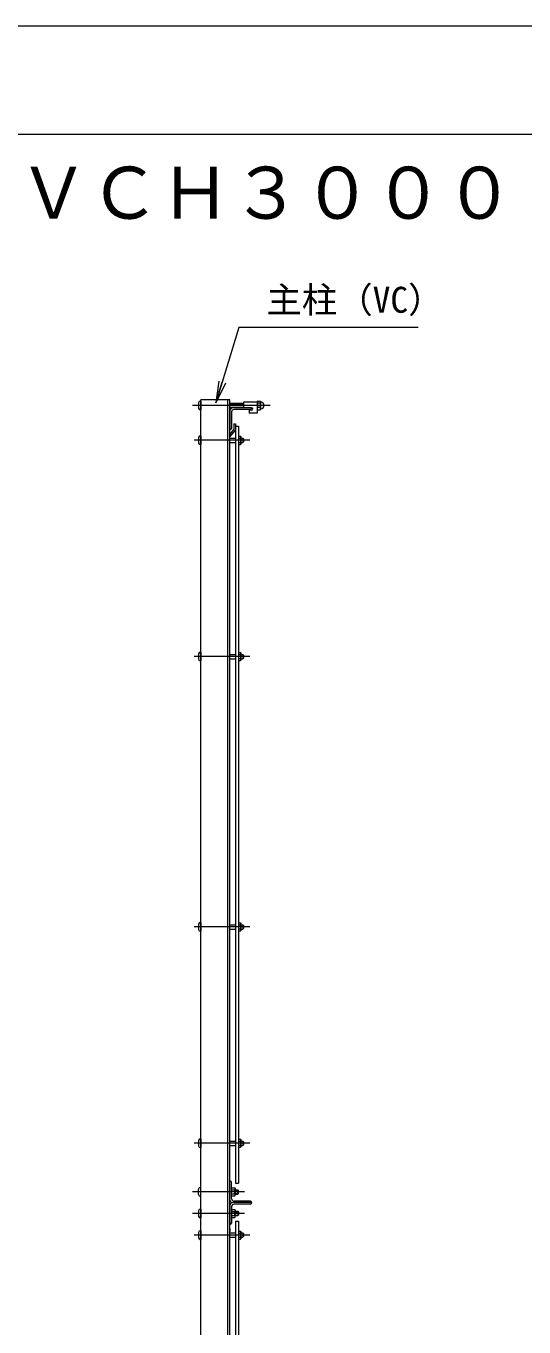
# Model space of a CAD drawing. Units: millimetres, scale not verified. Extents: x -4200 to 4200, y -2970 to 2970.
# Drawn here: x -119 to 802, y 564 to 2970 of the extents above; entities that cross this region are included whole.
import ezdxf
from ezdxf.enums import TextEntityAlignment as Align

# ---------------------------------------------------------------- set-up
doc = ezdxf.new("R2010")
doc.units = ezdxf.units.MM
doc.header["$LTSCALE"] = 15
doc.linetypes.add('LONG_CHAIN', pattern=[21, 18, -1, 1, -1])
for name, color, linetype, lineweight in [('0-0_D-STR1', 1, 'Continuous', 9), ('0-1_D-BMK', 2, 'LONG_CHAIN', 9), ('0-6_0', 7, 'Continuous', 9), ('0-7_D-STR-TXT', 7, 'Continuous', 9), ('0-9_D-STR3', 3, 'Continuous', 9), ('0-B_D-TTL', 2, 'Continuous', 9)]:
    doc.layers.add(name, color=color, linetype=linetype, lineweight=lineweight)
doc.layers.add('0-8_D-TTL-TXT', color=7, linetype='Continuous')
doc.styles.add('ＭＳ ゴシック', font='')
doc.styles.get('ＭＳ ゴシック').set_extended_font_data('MS Gothic')

# ---------------------------------------------------------------- blocks, each defined once
blk = doc.blocks.new('_Open')
at = {"layer": '0-6_0'}
blk.add_line((-15, 2.5), (0, 0), dxfattribs=at)
blk.add_lwpolyline([(-15, -2.5), (0, 0), (-15, 0)], dxfattribs=at)

msp = doc.modelspace()

# ---------------------------------------------------------------- linework, layer by layer
at = {"layer": '0-0_D-STR1'}
for p, q in [((204.42, -1091.18), (204.42, 2278.82)), ((258.42, 2278.82), (204.42, 2278.82)), ((254.42, -1091.18), (254.42, 2278.82)), ((258.42, -1091.18), (258.42, 2278.82)), ((298.42, 2263.82), (263.42, 2263.82)), ((298.42, 2262.82), (298.42, 2263.82)), ((258.42, 2258.82), (258.42, 2223.82)), ((261.42, 2256.32), (261.42, 2225.82)), ((296.42, 2260.82), (265.92, 2260.82)), ((265.42, 2224.32), (258.42, 2215.28)), ((259.42, 2223.82), (258.42, 2223.82)), ((268.42, 2223.2), (258.42, 2210.7)), ((258.42, 2215.28), (258.42, 2210.7)), ((265.42, 2234.2), (265.42, 2224.32)), ((265.42, 2234.2), (268.42, 2234.2)), ((268.42, 2234.2), (268.42, 2223.2)), ((268.42, 2229.82), (274.42, 2229.82)), ((268.42, 2229.82), (268.42, 829.82)), ((274.42, 2229.82), (274.42, 829.82)), ((258.42, 798.82), (258.42, 833.82)), ((259.42, 833.82), (258.42, 833.82)), ((261.42, 801.32), (261.42, 831.82)), ((268.42, 829.82), (274.42, 829.82)), ((268.42, 829.82), (274.42, 829.82)), ((296.42, 796.82), (265.92, 796.82)), ((298.42, 794.82), (298.42, 793.82)), ((258.42, 788.82), (258.42, 753.82)), ((261.42, 786.32), (261.42, 755.82)), ((298.42, 793.82), (263.42, 793.82)), ((296.42, 790.82), (265.92, 790.82)), ((298.42, 792.82), (298.42, 793.82)), ((259.42, 753.82), (258.42, 753.82)), ((268.42, 759.82), (274.42, 759.82)), ((268.42, 759.82), (274.42, 759.82)), ((268.42, 759.82), (268.42, -640.18)), ((274.42, 759.82), (274.42, -640.18)), ((258.42, 745.28), (258.42, 740.7))]:
    msp.add_line(p, q, dxfattribs=at)
for centre, radius, start, end in [((263.42, 2258.82), 5, 90, 180), ((296.42, 2262.82), 2, 270, 0), ((265.92, 2256.32), 4.5, 90, 180), ((259.42, 2225.82), 2, 270, 0), ((259.42, 831.82), 2, 0, 90), ((263.42, 798.82), 5, 180, 270), ((265.92, 801.32), 4.5, 180, 270), ((296.42, 794.82), 2, 0, 90), ((263.42, 788.82), 5, 90, 180), ((265.92, 786.32), 4.5, 90, 180), ((296.42, 792.82), 2, 270, 0), ((259.42, 755.82), 2, 270, 0)]:
    msp.add_arc(centre, radius, start, end, dxfattribs=at)
at = {"layer": '0-1_D-BMK'}
for p, q in [((332.65, 2268.32), (189.42, 2268.32)), ((295.41, 2203.82), (192.42, 2203.82)), ((295.41, 1803.82), (192.42, 1803.82)), ((295.41, 1303.82), (192.42, 1303.82)), ((295.41, 903.82), (192.42, 903.82)), ((285.4, 813.82), (189.42, 813.82)), ((285.4, 773.82), (189.42, 773.82)), ((295.41, 733.82), (192.42, 733.82))]:
    msp.add_line(p, q, dxfattribs=at)
at = {"layer": '0-7_D-STR-TXT'}
msp.add_lwpolyline([(606.1, 2412.7), (274.72, 2412.7), (233.03, 2275.04)], dxfattribs=at)
at = {"layer": '0-9_D-STR3'}
for p, q in [((200.42, 2273.32), (200.42, 2263.32)), ((203.42, 2276.32), (204.42, 2276.32)), ((204.42, 2276.32), (204.42, 2260.32)), ((258.42, 2272.32), (283.67, 2272.32)), ((258.42, 2271.57), (283.67, 2271.57)), ((258.42, 2265.07), (283.67, 2265.07)), ((258.42, 2264.32), (283.67, 2264.32)), ((283.67, 2274.32), (283.67, 2263.82)), ((308.67, 2274.32), (283.67, 2274.32)), ((298.42, 2263.82), (283.67, 2263.82)), ((308.67, 2274.56), (308.67, 2262.21)), ((308.67, 2274.56), (308.67, 2262.21)), ((308.67, 2274.32), (308.67, 2254.32)), ((309.67, 2276.42), (314.17, 2276.42)), ((314.17, 2272.37), (309.67, 2272.37)), ((314.17, 2264.27), (309.67, 2264.27)), ((315.17, 2274.56), (315.17, 2262.21)), ((315.17, 2274.56), (315.17, 2262.21)), ((203.42, 2260.32), (204.42, 2260.32)), ((293.67, 2259.32), (293.67, 2254.32)), ((298.42, 2259.32), (293.67, 2259.32)), ((308.67, 2254.32), (293.67, 2254.32)), ((309.67, 2260.22), (314.17, 2260.22)), ((200.42, 2208.82), (200.42, 2198.82)), ((203.42, 2211.82), (204.42, 2211.82)), ((203.42, 2195.82), (204.42, 2195.82)), ((204.42, 2211.82), (204.42, 2195.82)), ((258.42, 2207.82), (268.42, 2207.82)), ((258.42, 2199.82), (268.42, 2199.82)), ((274.42, 2211.33), (278.19, 2211.33)), ((274.42, 2207.58), (278.19, 2207.58)), ((274.42, 2200.07), (278.19, 2200.07)), ((274.42, 2196.32), (278.19, 2196.32)), ((278.19, 2211.33), (278.92, 2210.07)), ((278.19, 2211.33), (278.92, 2210.07)), ((278.19, 2196.32), (278.92, 2197.57)), ((278.92, 2197.57), (278.92, 2210.07)), ((278.92, 2207.82), (282.22, 2207.82)), ((278.92, 2199.82), (282.22, 2199.82)), ((282.22, 2207.82), (283.42, 2206.62)), ((282.22, 2207.82), (282.22, 2199.82)), ((282.22, 2199.82), (283.42, 2201.02)), ((283.42, 2206.62), (283.42, 2201.02)), ((200.42, 1808.82), (200.42, 1798.82)), ((203.42, 1811.82), (204.42, 1811.82)), ((204.42, 1811.82), (204.42, 1795.82)), ((258.42, 1807.82), (268.42, 1807.82)), ((274.42, 1811.33), (278.19, 1811.33)), ((274.42, 1807.58), (278.19, 1807.58)), ((278.19, 1811.33), (278.92, 1810.07)), ((278.19, 1811.33), (278.92, 1810.07)), ((278.92, 1797.57), (278.92, 1810.07)), ((278.92, 1807.82), (282.22, 1807.82)), ((282.22, 1807.82), (283.42, 1806.62)), ((282.22, 1807.82), (282.22, 1799.82)), ((283.42, 1806.62), (283.42, 1801.02)), ((203.42, 1795.82), (204.42, 1795.82)), ((258.42, 1799.82), (268.42, 1799.82)), ((274.42, 1800.07), (278.19, 1800.07)), ((274.42, 1796.32), (278.19, 1796.32)), ((278.19, 1796.32), (278.92, 1797.57)), ((278.92, 1799.82), (282.22, 1799.82)), ((282.22, 1799.82), (283.42, 1801.02)), ((200.42, 1308.82), (200.42, 1298.82)), ((203.42, 1311.82), (204.42, 1311.82)), ((204.42, 1311.82), (204.42, 1295.82)), ((258.42, 1307.82), (268.42, 1307.82)), ((258.42, 1299.82), (268.42, 1299.82)), ((274.42, 1311.33), (278.19, 1311.33)), ((274.42, 1307.58), (278.19, 1307.58)), ((274.42, 1300.07), (278.19, 1300.07)), ((278.19, 1311.33), (278.92, 1310.07)), ((278.19, 1311.33), (278.92, 1310.07)), ((278.92, 1297.57), (278.92, 1310.07)), ((278.92, 1307.82), (282.22, 1307.82)), ((278.92, 1299.82), (282.22, 1299.82)), ((282.22, 1307.82), (283.42, 1306.62)), ((282.22, 1307.82), (282.22, 1299.82)), ((282.22, 1299.82), (283.42, 1301.02)), ((283.42, 1306.62), (283.42, 1301.02)), ((203.42, 1295.82), (204.42, 1295.82)), ((274.42, 1296.32), (278.19, 1296.32)), ((278.19, 1296.32), (278.92, 1297.57)), ((200.42, 908.82), (200.42, 898.82)), ((203.42, 911.82), (204.42, 911.82)), ((203.42, 895.82), (204.42, 895.82)), ((204.42, 911.82), (204.42, 895.82)), ((258.42, 907.82), (268.42, 907.82)), ((258.42, 899.82), (268.42, 899.82)), ((274.42, 911.33), (278.19, 911.33)), ((274.42, 907.58), (278.19, 907.58)), ((274.42, 900.07), (278.19, 900.07)), ((274.42, 896.32), (278.19, 896.32)), ((278.19, 911.33), (278.92, 910.07)), ((278.19, 911.33), (278.92, 910.07)), ((278.19, 896.32), (278.92, 897.57)), ((278.92, 897.57), (278.92, 910.07)), ((278.92, 907.82), (282.22, 907.82)), ((278.92, 899.82), (282.22, 899.82)), ((282.22, 907.82), (283.42, 906.62)), ((282.22, 907.82), (282.22, 899.82)), ((282.22, 899.82), (283.42, 901.02)), ((283.42, 906.62), (283.42, 901.02)), ((200.42, 808.82), (200.42, 818.82)), ((203.42, 821.82), (204.42, 821.82)), ((204.42, 805.82), (204.42, 821.82)), ((267.92, 820.07), (267.92, 807.57)), ((203.42, 805.82), (204.42, 805.82)), ((261.42, 817.58), (267.19, 817.58)), ((261.42, 810.07), (267.19, 810.07)), ((267.92, 817.82), (273.22, 817.82)), ((267.92, 817.07), (273.97, 817.07)), ((267.92, 810.57), (273.97, 810.57)), ((267.92, 809.82), (273.22, 809.82)), ((273.22, 809.82), (274.42, 811.02)), ((274.42, 811.02), (274.42, 816.62)), ((200.42, 778.82), (200.42, 768.82)), ((203.42, 781.82), (204.42, 781.82)), ((204.42, 781.82), (204.42, 765.82)), ((261.42, 777.58), (267.19, 777.58)), ((261.42, 770.07), (267.19, 770.07)), ((267.92, 767.57), (267.92, 780.07)), ((267.92, 777.82), (273.22, 777.82)), ((267.92, 777.07), (273.97, 777.07)), ((267.92, 770.57), (273.97, 770.57)), ((273.22, 777.82), (274.42, 776.62)), ((274.42, 776.62), (274.42, 771.02)), ((203.42, 765.82), (204.42, 765.82)), ((267.92, 769.82), (273.22, 769.82)), ((200.42, 738.82), (200.42, 728.82)), ((203.42, 741.82), (204.42, 741.82)), ((203.42, 725.82), (204.42, 725.82)), ((204.42, 741.82), (204.42, 725.82)), ((258.42, 737.82), (268.42, 737.82)), ((258.42, 729.82), (268.42, 729.82)), ((274.42, 741.33), (278.19, 741.33)), ((274.42, 737.58), (278.19, 737.58)), ((274.42, 730.07), (278.19, 730.07)), ((274.42, 726.32), (278.19, 726.32)), ((278.19, 741.33), (278.92, 740.07)), ((278.19, 741.33), (278.92, 740.07)), ((278.19, 726.32), (278.92, 727.57)), ((278.92, 727.57), (278.92, 740.07)), ((278.92, 737.82), (282.22, 737.82)), ((278.92, 729.82), (282.22, 729.82)), ((282.22, 737.82), (283.42, 736.62)), ((282.22, 737.82), (282.22, 729.82)), ((282.22, 729.82), (283.42, 731.02)), ((283.42, 736.62), (283.42, 731.02))]:
    msp.add_line(p, q, dxfattribs=at)
for points in [[(261.42, 821.33), (267.19, 821.33), (267.92, 820.07)], [(261.42, 806.32), (267.19, 806.32), (267.92, 807.57)], [(273.22, 809.82), (273.22, 817.82), (274.42, 816.62)], [(261.42, 781.33), (267.19, 781.33), (267.92, 780.07)], [(273.22, 777.82), (273.22, 769.82), (274.42, 771.02)], [(261.42, 766.32), (267.19, 766.32), (267.92, 767.57)]]:
    msp.add_lwpolyline(points, dxfattribs=at)
for centre, radius, start, end in [((203.42, 2273.32), 3, 90, 180), ((203.42, 2263.32), 3, 180, 270), ((298.42, 2261.57), 2.25, 270, 90), ((311.2, 2274.4), 2.54, 127.21089, 232.78911), ((317.37, 2268.32), 8.7, 152.26063, 207.73937), ((311.22, 2262.25), 2.55, 127.42505, 232.57495), ((306.46, 2268.32), 8.7, 332.26063, 27.73937), ((312.63, 2274.4), 2.54, 307.21089, 52.78911), ((312.62, 2262.25), 2.55, 307.42505, 52.57495), ((315.54, 2275.27), 0.5, 189.83916, 262.83194), ((315.54, 2261.38), 0.5, 97.16806, 163.42019), ((314.67, 2268.32), 6.5, 277.16806, 82.83194), ((203.42, 2208.82), 3, 90, 180), ((203.42, 2198.82), 3, 180, 270), ((275.45, 2209.45), 3.32, 325.61586, 34.38414), ((266.35, 2203.82), 12.42, 342.4121, 17.5879), ((275.45, 2198.2), 3.32, 325.61585, 34.38416), ((203.42, 1808.82), 3, 90, 180), ((275.45, 1809.45), 3.32, 325.61586, 34.38414), ((266.35, 1803.82), 12.42, 342.4121, 17.5879), ((203.42, 1798.82), 3, 180, 270), ((275.45, 1798.2), 3.32, 325.61585, 34.38416), ((203.42, 1308.82), 3, 90, 180), ((275.45, 1309.45), 3.32, 325.61586, 34.38414), ((266.35, 1303.82), 12.42, 342.4121, 17.5879), ((275.45, 1298.2), 3.32, 325.61585, 34.38416), ((203.42, 1298.82), 3, 180, 270), ((203.42, 908.82), 3, 90, 180), ((203.42, 898.82), 3, 180, 270), ((275.45, 909.45), 3.32, 325.61586, 34.38414), ((266.35, 903.82), 12.42, 342.4121, 17.5879), ((275.45, 898.2), 3.32, 325.61585, 34.38416), ((203.42, 818.82), 3, 90, 180), ((264.45, 819.45), 3.32, 325.61584, 34.38415), ((203.42, 808.82), 3, 180, 270), ((255.35, 813.82), 12.42, 342.4121, 17.5879), ((264.45, 808.2), 3.32, 325.61586, 34.38414), ((203.42, 778.82), 3, 90, 180), ((264.45, 779.45), 3.32, 325.61586, 34.38414), ((255.35, 773.82), 12.42, 342.4121, 17.5879), ((264.45, 768.2), 3.32, 325.61585, 34.38416), ((203.42, 768.82), 3, 180, 270), ((203.42, 738.82), 3, 90, 180), ((203.42, 728.82), 3, 180, 270), ((275.45, 739.45), 3.32, 325.61586, 34.38414), ((266.35, 733.82), 12.42, 342.4121, 17.5879), ((275.45, 728.2), 3.32, 325.61585, 34.38416)]:
    msp.add_arc(centre, radius, start, end, dxfattribs=at)
at = {"layer": '0-B_D-TTL', "color": 7}
msp.add_lwpolyline([(-4200.11, -2969.92), (4199.89, -2969.92), (4199.89, 2970.08), (-4200.11, 2970.08)], close=True, dxfattribs=at)
at = {"layer": '0-B_D-TTL'}
msp.add_lwpolyline([(-3900.11, 2770.08), (3899.89, 2770.08), (3899.89, -2769.92), (-3900.11, -2769.92)], close=True, dxfattribs=at)

# ---------------------------------------------------------------- block references
at = {"layer": '0-7_D-STR-TXT', "xscale": 2.666667, "yscale": 2.666667, "rotation": 253.14944}
msp.add_blockref('_Open', (232.45, 2273.13), dxfattribs=at)

# ---------------------------------------------------------------- texts
at = {"layer": '0-7_D-STR-TXT', "style": 'ＭＳ ゴシック'}
msp.add_text('主柱（VC）', height=48.06, dxfattribs=at).set_placement((325.65, 2425.29), align=Align.BOTTOM_LEFT)
at = {"layer": '0-8_D-TTL-TXT', "style": 'ＭＳ ゴシック'}
msp.add_text('ＸＦ型ＶＣＨ３０００', height=96.22, dxfattribs=at).set_placement((-527.37, 2584.76), align=Align.BOTTOM_LEFT)

doc.saveas('drawing.dxf')
